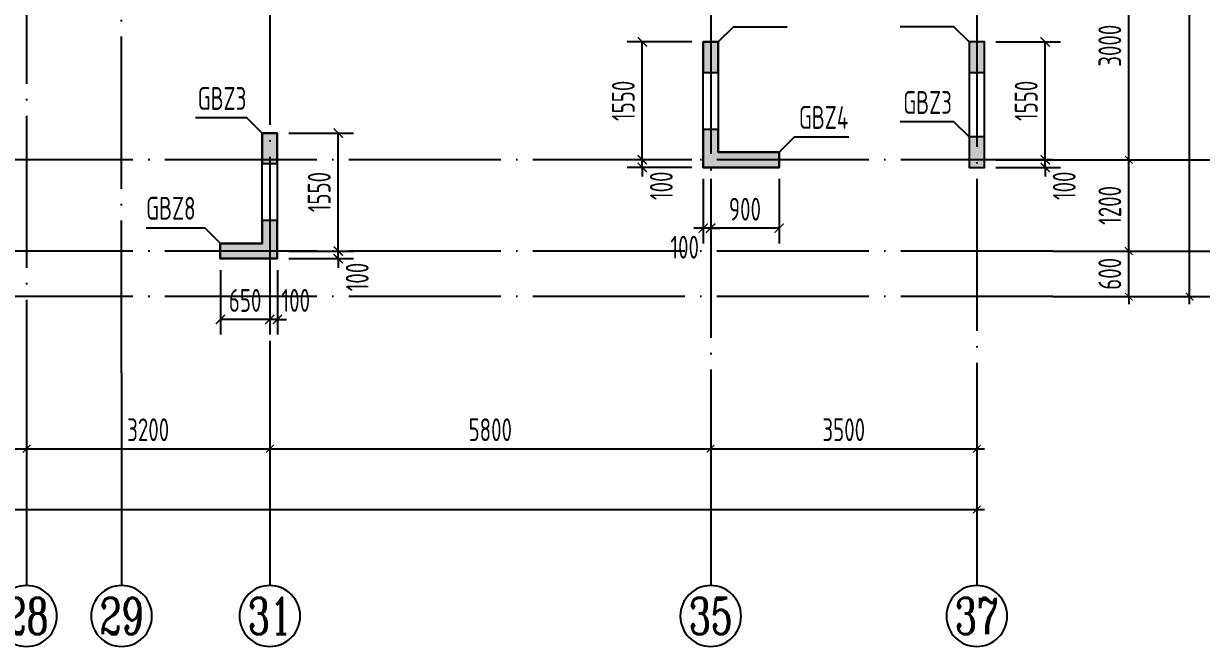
# Model space of a CAD drawing. Extents: x -668857 to 143095, y -247466 to 228182.
# Drawn here: x -290182 to -274688, y -11719 to -3528 of the extents above; entities that cross this region are included whole.
import ezdxf
from ezdxf.enums import TextEntityAlignment as Align

# ---------------------------------------------------------------- set-up
doc = ezdxf.new("R2010")
doc.units = 0
doc.header["$LTSCALE"] = 1000
doc.linetypes.add('DOTE', pattern=[2.42, 2, -0.2, 0.02, -0.2])
doc.layers.get('0').update_dxf_attribs({"linetype": 'CONTINUOUS'})
doc.layers.get('DEFPOINTS').update_dxf_attribs({"linetype": 'CONTINUOUS'})
for name, color, linetype in [('A-AXIS', 1, 'CONTINUOUS'), ('A-DOTE', 10, 'DOTE'), ('AXIS_NUM', 7, 'CONTINUOUS'), ('S-Q墙实线', 6, 'CONTINUOUS'), ('S-Q墙标注', 3, 'CONTINUOUS'), ('S-X详图填充', 252, 'CONTINUOUS'), ('S-X详图实线', 4, 'CONTINUOUS'), ('S-Y一般标注', 3, 'CONTINUOUS'), ('S-Z柱编号', 6, 'CONTINUOUS')]:
    doc.layers.add(name, color=color, linetype=linetype)
doc.styles.add('TSSD_Axis', font='complex.shx', dxfattribs={"width": 0.7, "bigfont": 'hztxt.shx'})
doc.styles.add('TSSD_DIMENSION', font='Tssdeng.shx', dxfattribs={"width": 0.7, "bigfont": 'tssdchn.shx'})
doc.styles.add('TSSD_REIN', font='tssdeng.shx', dxfattribs={"width": 0.7, "height": 300, "bigfont": 'tssdchn.shx'})
doc.styles.add('结构文字', font='zstxt.shx', dxfattribs={"width": 0.7, "bigfont": 'zshz.shx'})
doc.dimstyles.new('STRUCK', dxfattribs={"dimtxt": 400, "dimasz": 121, "dimexe": 200, "dimexo": 150, "dimgap": 115, "dimtad": 1, "dimdec": 0, "dimdsep": 46, "dimtxsty": '结构文字', "dimblk": 'ARCHTICK', "dimcen": 400, "dimclrd": 3, "dimclre": 3, "dimclrt": 7, "dimadec": 0, "dimazin": 0, "dimtfac": 1, "dimtdec": 0, "dimtix": 1, "dimtmove": 2, "dimatfit": 3, "dimldrblk": '_DIMX', "dimfxl": 0, "dimtolj": 1, "dimtzin": 0, "dimarcsym": 0})
doc.dimstyles.new('TSSD_100_100', dxfattribs={"dimtxt": 300, "dimasz": 100, "dimexe": 100, "dimexo": 250, "dimgap": 100, "dimtad": 1, "dimdec": 0, "dimzin": 0, "dimdsep": 46, "dimtxsty": 'TSSD_DIMENSION', "dimblk": 'ARCHTICK', "dimcen": 0, "dimdle": 100, "dimclrt": 7, "dimadec": 0, "dimazin": 0, "dimtfac": 1, "dimtdec": 0, "dimtix": 1, "dimtmove": 2, "dimatfit": 3, "dimldrblk": 'ARCHTICK', "dimfxl": 0, "dimtolj": 1, "dimtzin": 0, "dimarcsym": 0})

# ---------------------------------------------------------------- blocks, each defined once
blk = doc.blocks.new('_ArchTick')
at = {"color": 0, "linetype": 'ByBlock', "const_width": 0.15}
blk.add_lwpolyline([(-0.5, -0.5), (0.5, 0.5)], dxfattribs=at)
blk = doc.blocks.new('*D139')
at = {"layer": 'DEFPOINTS', "color": 0}
for p in [(42100, 3600), (45300, 3600), (45300, 2600)]:
    blk.add_point(p, dxfattribs=at)
at = {"layer": 'S-Y一般标注', "color": 0, "lineweight": -2}
for p, q in [((42100, 3350), (42100, 2500)), ((45300, 3350), (45300, 2500)), ((42000, 2600), (45400, 2600))]:
    blk.add_line(p, q, dxfattribs=at)
at = {"layer": 'S-Y一般标注', "color": 0, "lineweight": -2, "xscale": 100, "yscale": 100, "zscale": 100, "rotation": 180}
blk.add_blockref('_ArchTick', (42100, 2600), dxfattribs=at)
at = {"layer": 'S-Y一般标注', "color": 0, "lineweight": -2, "xscale": 100, "yscale": 100, "zscale": 100}
blk.add_blockref('_ArchTick', (45300, 2600), dxfattribs=at)
at = {"layer": 'S-Y一般标注', "color": 7, "insert": (43700, 2850), "char_height": 300, "attachment_point": 5, "style": 'TSSD_DIMENSION'}
blk.add_mtext('\\A1;3200', dxfattribs=at)
blk = doc.blocks.new('ts_axno')
at = {"color": 0, "linetype": 'ByBlock', "lineweight": -2}
blk.add_circle((0, 0), 0.5, dxfattribs=at)
at = {"color": 0, "linetype": 'ByBlock', "lineweight": -2, "style": 'TSSD_Axis', "width": 0.7}
blk.add_attdef('A', text='', height=0.6, dxfattribs=at).set_placement((0, 0), align=Align.MIDDLE_CENTER)
blk = doc.blocks.new('*D140')
at = {"layer": 'DEFPOINTS', "color": 0}
for p in [(45300, 3600), (51100, 3600), (51100, 2600)]:
    blk.add_point(p, dxfattribs=at)
at = {"layer": 'S-Y一般标注', "color": 0, "lineweight": -2}
for p, q in [((45300, 3350), (45300, 2500)), ((51100, 3350), (51100, 2500)), ((45200, 2600), (51200, 2600))]:
    blk.add_line(p, q, dxfattribs=at)
at = {"layer": 'S-Y一般标注', "color": 0, "lineweight": -2, "xscale": 100, "yscale": 100, "zscale": 100, "rotation": 180}
blk.add_blockref('_ArchTick', (45300, 2600), dxfattribs=at)
at = {"layer": 'S-Y一般标注', "color": 0, "lineweight": -2, "xscale": 100, "yscale": 100, "zscale": 100}
blk.add_blockref('_ArchTick', (51100, 2600), dxfattribs=at)
at = {"layer": 'S-Y一般标注', "color": 7, "insert": (48200, 2850), "char_height": 300, "attachment_point": 5, "style": 'TSSD_DIMENSION'}
blk.add_mtext('\\A1;5800', dxfattribs=at)
blk = doc.blocks.new('*D141')
at = {"layer": 'DEFPOINTS', "color": 0}
for p in [(51100, 3600), (54600, 3600), (54600, 2600)]:
    blk.add_point(p, dxfattribs=at)
at = {"layer": 'S-Y一般标注', "color": 0, "lineweight": -2}
for p, q in [((51100, 3350), (51100, 2500)), ((54600, 3350), (54600, 2500)), ((51000, 2600), (54700, 2600))]:
    blk.add_line(p, q, dxfattribs=at)
at = {"layer": 'S-Y一般标注', "color": 0, "lineweight": -2, "xscale": 100, "yscale": 100, "zscale": 100, "rotation": 180}
blk.add_blockref('_ArchTick', (51100, 2600), dxfattribs=at)
at = {"layer": 'S-Y一般标注', "color": 0, "lineweight": -2, "xscale": 100, "yscale": 100, "zscale": 100}
blk.add_blockref('_ArchTick', (54600, 2600), dxfattribs=at)
at = {"layer": 'S-Y一般标注', "color": 7, "insert": (52850, 2850), "char_height": 300, "attachment_point": 5, "style": 'TSSD_DIMENSION'}
blk.add_mtext('\\A1;3500', dxfattribs=at)
blk = doc.blocks.new('*D142')
at = {"layer": 'DEFPOINTS', "color": 0}
for p in [(4600, 3600), (54600, 3600), (54600, 1800)]:
    blk.add_point(p, dxfattribs=at)
at = {"layer": 'S-Y一般标注', "color": 0, "lineweight": -2}
for p, q in [((4600, 3350), (4600, 1700)), ((54600, 3350), (54600, 1700)), ((4500, 1800), (54700, 1800))]:
    blk.add_line(p, q, dxfattribs=at)
at = {"layer": 'S-Y一般标注', "color": 0, "lineweight": -2, "xscale": 100, "yscale": 100, "zscale": 100, "rotation": 180}
blk.add_blockref('_ArchTick', (4600, 1800), dxfattribs=at)
at = {"layer": 'S-Y一般标注', "color": 0, "lineweight": -2, "xscale": 100, "yscale": 100, "zscale": 100}
blk.add_blockref('_ArchTick', (54600, 1800), dxfattribs=at)
at = {"layer": 'S-Y一般标注', "color": 7, "insert": (29600, 2050), "char_height": 300, "attachment_point": 5, "style": 'TSSD_DIMENSION'}
blk.add_mtext('\\A1;50000', dxfattribs=at)
blk = doc.blocks.new('*D146')
at = {"layer": 'DEFPOINTS', "color": 0}
for p in [(38900, 3600), (42100, 3600), (42100, 2600)]:
    blk.add_point(p, dxfattribs=at)
at = {"layer": 'S-Y一般标注', "color": 0, "lineweight": -2}
for p, q in [((38900, 3350), (38900, 2500)), ((42100, 3350), (42100, 2500)), ((38800, 2600), (42200, 2600))]:
    blk.add_line(p, q, dxfattribs=at)
at = {"layer": 'S-Y一般标注', "color": 0, "lineweight": -2, "xscale": 100, "yscale": 100, "zscale": 100, "rotation": 180}
blk.add_blockref('_ArchTick', (38900, 2600), dxfattribs=at)
at = {"layer": 'S-Y一般标注', "color": 0, "lineweight": -2, "xscale": 100, "yscale": 100, "zscale": 100}
blk.add_blockref('_ArchTick', (42100, 2600), dxfattribs=at)
at = {"layer": 'S-Y一般标注', "color": 7, "insert": (40500, 2850), "char_height": 300, "attachment_point": 5, "style": 'TSSD_DIMENSION'}
blk.add_mtext('\\A1;3200', dxfattribs=at)
blk = doc.blocks.new('*D147')
at = {"layer": 'DEFPOINTS', "color": 0}
for p in [(55600, 5200), (56600, 5200), (55600, 4600)]:
    blk.add_point(p, dxfattribs=at)
at = {"layer": 'S-Y一般标注', "color": 0, "lineweight": -2}
for p, q in [((56600, 5200), (56600, 5300)), ((55850, 5200), (56700, 5200)), ((56600, 4600), (56600, 5200)), ((55850, 4600), (56700, 4600)), ((56600, 4600), (56600, 4500))]:
    blk.add_line(p, q, dxfattribs=at)
at = {"layer": 'S-Y一般标注', "color": 0, "lineweight": -2, "xscale": 100, "yscale": 100, "zscale": 100}
for p, rotation in [((56600, 5200), 270), ((56600, 4600), 90)]:
    blk.add_blockref('_ArchTick', p, dxfattribs=dict(at, rotation=rotation))
at = {"layer": 'S-Y一般标注', "color": 7, "insert": (56350, 4900), "char_height": 300, "attachment_point": 5, "rotation": 90, "style": 'TSSD_DIMENSION'}
blk.add_mtext('\\A1;600', dxfattribs=at)
blk = doc.blocks.new('*D153')
at = {"layer": 'DEFPOINTS', "color": 0}
for p in [(55600, 17150), (57400, 17150), (55600, 4600)]:
    blk.add_point(p, dxfattribs=at)
at = {"layer": 'S-Y一般标注', "color": 0, "lineweight": -2}
for p, q in [((57400, 4500), (57400, 17250)), ((55850, 17150), (57500, 17150)), ((55850, 4600), (57500, 4600))]:
    blk.add_line(p, q, dxfattribs=at)
at = {"layer": 'S-Y一般标注', "color": 0, "lineweight": -2, "xscale": 100, "yscale": 100, "zscale": 100}
for p, rotation in [((57400, 17150), 90), ((57400, 4600), 270)]:
    blk.add_blockref('_ArchTick', p, dxfattribs=dict(at, rotation=rotation))
at = {"layer": 'S-Y一般标注', "color": 7, "insert": (57150, 10875), "char_height": 300, "attachment_point": 5, "rotation": 90, "style": 'TSSD_DIMENSION'}
blk.add_mtext('\\A1;12550', dxfattribs=at)
blk = doc.blocks.new('*D155')
at = {"layer": 'DEFPOINTS', "color": 0}
for p in [(55600, 6400), (56600, 6400), (55600, 5200)]:
    blk.add_point(p, dxfattribs=at)
at = {"layer": 'S-Y一般标注', "color": 0, "lineweight": -2}
for p, q in [((55850, 6400), (56700, 6400)), ((56600, 5100), (56600, 6500)), ((55850, 5200), (56700, 5200))]:
    blk.add_line(p, q, dxfattribs=at)
at = {"layer": 'S-Y一般标注', "color": 0, "lineweight": -2, "xscale": 100, "yscale": 100, "zscale": 100}
for p, rotation in [((56600, 6400), 90), ((56600, 5200), 270)]:
    blk.add_blockref('_ArchTick', p, dxfattribs=dict(at, rotation=rotation))
at = {"layer": 'S-Y一般标注', "color": 7, "insert": (56350, 5800), "char_height": 300, "attachment_point": 5, "rotation": 90, "style": 'TSSD_DIMENSION'}
blk.add_mtext('\\A1;1200', dxfattribs=at)
blk = doc.blocks.new('*D156')
at = {"layer": 'DEFPOINTS', "color": 0}
for p in [(55600, 9400), (56600, 9400), (55600, 6400)]:
    blk.add_point(p, dxfattribs=at)
at = {"layer": 'S-Y一般标注', "color": 0, "lineweight": -2}
for p, q in [((56600, 6300), (56600, 9500)), ((55850, 9400), (56700, 9400)), ((55850, 6400), (56700, 6400))]:
    blk.add_line(p, q, dxfattribs=at)
at = {"layer": 'S-Y一般标注', "color": 0, "lineweight": -2, "xscale": 100, "yscale": 100, "zscale": 100}
for p, rotation in [((56600, 9400), 90), ((56600, 6400), 270)]:
    blk.add_blockref('_ArchTick', p, dxfattribs=dict(at, rotation=rotation))
at = {"layer": 'S-Y一般标注', "color": 7, "insert": (56350, 7900), "char_height": 300, "attachment_point": 5, "rotation": 90, "style": 'TSSD_DIMENSION'}
blk.add_mtext('\\A1;3000', dxfattribs=at)
blk = doc.blocks.new('*D1469')
at = {"layer": 'DEFPOINTS', "color": 0}
for p in [(-277543, -5319), (-277543, -5419), (-276743, -5319)]:
    blk.add_point(p, dxfattribs=at)
at = {"layer": 'S-Q墙标注', "color": 3, "lineweight": -2}
for p, q in [((-276743, -5319), (-276743, -5198)), ((-277393, -5319), (-276543, -5319)), ((-277393, -5419), (-276543, -5419)), ((-276743, -5419), (-276743, -5319)), ((-276743, -5419), (-276743, -5540))]:
    blk.add_line(p, q, dxfattribs=at)
at = {"layer": 'S-Q墙标注', "color": 3, "lineweight": -2, "xscale": 121, "yscale": 121, "zscale": 121}
for p, rotation in [((-276743, -5319), 270), ((-276743, -5419), 90)]:
    blk.add_blockref('_ArchTick', p, dxfattribs=dict(at, rotation=rotation))
at = {"layer": 'S-Q墙标注', "color": 7, "insert": (-276493, -5661), "char_height": 300, "attachment_point": 5, "rotation": 90, "style": 'TSSD_REIN'}
blk.add_mtext('\\A1;100', dxfattribs=at)
blk = doc.blocks.new('_DIMX')
blk.add_line((-150, 0), (150, 0))
at = {"const_width": 50}
blk.add_lwpolyline([(-70, -70), (70, 70)], dxfattribs=at)
blk = doc.blocks.new('*D1470')
at = {"layer": 'DEFPOINTS', "color": 0}
for p in [(-277543, -3769), (-276743, -3769), (-277543, -5319)]:
    blk.add_point(p, dxfattribs=at)
at = {"layer": 'S-Q墙标注', "color": 3, "lineweight": -2}
for p, q in [((-277393, -3769), (-276543, -3769)), ((-276743, -5319), (-276743, -3769)), ((-277393, -5319), (-276543, -5319))]:
    blk.add_line(p, q, dxfattribs=at)
at = {"layer": 'S-Q墙标注', "color": 3, "lineweight": -2, "xscale": 121, "yscale": 121, "zscale": 121}
for p, rotation in [((-276743, -3769), 90), ((-276743, -5319), 270)]:
    blk.add_blockref('_ArchTick', p, dxfattribs=dict(at, rotation=rotation))
at = {"layer": 'S-Q墙标注', "color": 7, "insert": (-276993, -4544), "char_height": 300, "attachment_point": 5, "rotation": 90, "style": 'TSSD_REIN'}
blk.add_mtext('\\A1;1550', dxfattribs=at)
blk = doc.blocks.new('*D1473')
at = {"layer": 'DEFPOINTS', "color": 0}
for p in [(-282043, -5319), (-281243, -5319), (-281243, -5419)]:
    blk.add_point(p, dxfattribs=at)
at = {"layer": 'S-Q墙标注', "color": 3, "lineweight": -2}
for p, q in [((-282043, -5319), (-282043, -5198)), ((-281393, -5319), (-282243, -5319)), ((-281393, -5419), (-282243, -5419)), ((-282043, -5419), (-282043, -5319)), ((-282043, -5419), (-282043, -5540))]:
    blk.add_line(p, q, dxfattribs=at)
at = {"layer": 'S-Q墙标注', "color": 3, "lineweight": -2, "xscale": 121, "yscale": 121, "zscale": 121}
for p, rotation in [((-282043, -5319), 270), ((-282043, -5419), 90)]:
    blk.add_blockref('_ArchTick', p, dxfattribs=dict(at, rotation=rotation))
at = {"layer": 'S-Q墙标注', "color": 7, "insert": (-281793, -5661), "char_height": 300, "attachment_point": 5, "rotation": 90, "style": 'TSSD_REIN'}
blk.add_mtext('\\A1;100', dxfattribs=at)
blk = doc.blocks.new('*D1474')
at = {"layer": 'DEFPOINTS', "color": 0}
for p in [(-282043, -3769), (-281243, -3769), (-281243, -5319)]:
    blk.add_point(p, dxfattribs=at)
at = {"layer": 'S-Q墙标注', "color": 3, "lineweight": -2}
for p, q in [((-281393, -3769), (-282243, -3769)), ((-282043, -5319), (-282043, -3769)), ((-281393, -5319), (-282243, -5319))]:
    blk.add_line(p, q, dxfattribs=at)
at = {"layer": 'S-Q墙标注', "color": 3, "lineweight": -2, "xscale": 121, "yscale": 121, "zscale": 121}
for p, rotation in [((-282043, -3769), 90), ((-282043, -5319), 270)]:
    blk.add_blockref('_ArchTick', p, dxfattribs=dict(at, rotation=rotation))
at = {"layer": 'S-Q墙标注', "color": 7, "insert": (-282293, -4544), "char_height": 300, "attachment_point": 5, "rotation": 90, "style": 'TSSD_REIN'}
blk.add_mtext('\\A1;1550', dxfattribs=at)
blk = doc.blocks.new('*D1475')
at = {"layer": 'DEFPOINTS', "color": 0}
for p in [(-281143, -5419), (-280243, -5419), (-281143, -6219)]:
    blk.add_point(p, dxfattribs=at)
at = {"layer": 'S-Q墙标注', "color": 3, "lineweight": -2}
for p, q in [((-281143, -5569), (-281143, -6419)), ((-280243, -5569), (-280243, -6419)), ((-280243, -6219), (-281143, -6219))]:
    blk.add_line(p, q, dxfattribs=at)
at = {"layer": 'S-Q墙标注', "color": 3, "lineweight": -2, "xscale": 121, "yscale": 121, "zscale": 121, "rotation": 180}
blk.add_blockref('_ArchTick', (-281143, -6219), dxfattribs=at)
at = {"layer": 'S-Q墙标注', "color": 3, "lineweight": -2, "xscale": 121, "yscale": 121, "zscale": 121}
blk.add_blockref('_ArchTick', (-280243, -6219), dxfattribs=at)
at = {"layer": 'S-Q墙标注', "color": 7, "insert": (-280693, -5969), "char_height": 300, "attachment_point": 5, "style": 'TSSD_REIN'}
blk.add_mtext('\\A1;900', dxfattribs=at)
blk = doc.blocks.new('*D1476')
at = {"layer": 'DEFPOINTS', "color": 0}
for p in [(-281243, -5419), (-281143, -5419), (-281243, -6219)]:
    blk.add_point(p, dxfattribs=at)
at = {"layer": 'S-Q墙标注', "color": 3, "lineweight": -2}
for p, q in [((-281243, -5569), (-281243, -6419)), ((-281143, -5569), (-281143, -6419)), ((-281243, -6219), (-281364, -6219)), ((-281143, -6219), (-281243, -6219)), ((-281143, -6219), (-281022, -6219))]:
    blk.add_line(p, q, dxfattribs=at)
at = {"layer": 'S-Q墙标注', "color": 3, "lineweight": -2, "xscale": 121, "yscale": 121, "zscale": 121}
blk.add_blockref('_ArchTick', (-281243, -6219), dxfattribs=at)
at = {"layer": 'S-Q墙标注', "color": 3, "lineweight": -2, "xscale": 121, "yscale": 121, "zscale": 121, "rotation": 180}
blk.add_blockref('_ArchTick', (-281143, -6219), dxfattribs=at)
at = {"layer": 'S-Q墙标注', "color": 7, "insert": (-281485, -6469), "char_height": 300, "attachment_point": 5, "style": 'TSSD_REIN'}
blk.add_mtext('\\A1;100', dxfattribs=at)
blk = doc.blocks.new('*D1477')
at = {"layer": 'DEFPOINTS', "color": 0}
for p in [(-286843, -6519), (-286843, -6619), (-286043, -6519)]:
    blk.add_point(p, dxfattribs=at)
at = {"layer": 'S-Q墙标注', "color": 3, "lineweight": -2}
for p, q in [((-286043, -6519), (-286043, -6398)), ((-286693, -6519), (-285843, -6519)), ((-286693, -6619), (-285843, -6619)), ((-286043, -6619), (-286043, -6519)), ((-286043, -6619), (-286043, -6740))]:
    blk.add_line(p, q, dxfattribs=at)
at = {"layer": 'S-Q墙标注', "color": 3, "lineweight": -2, "xscale": 121, "yscale": 121, "zscale": 121}
for p, rotation in [((-286043, -6519), 270), ((-286043, -6619), 90)]:
    blk.add_blockref('_ArchTick', p, dxfattribs=dict(at, rotation=rotation))
at = {"layer": 'S-Q墙标注', "color": 7, "insert": (-285793, -6861), "char_height": 300, "attachment_point": 5, "rotation": 90, "style": 'TSSD_REIN'}
blk.add_mtext('\\A1;100', dxfattribs=at)
blk = doc.blocks.new('*D1478')
at = {"layer": 'DEFPOINTS', "color": 0}
for p in [(-286843, -4969), (-286043, -4969), (-286843, -6519)]:
    blk.add_point(p, dxfattribs=at)
at = {"layer": 'S-Q墙标注', "color": 3, "lineweight": -2}
for p, q in [((-286693, -4969), (-285843, -4969)), ((-286043, -6519), (-286043, -4969)), ((-286693, -6519), (-285843, -6519))]:
    blk.add_line(p, q, dxfattribs=at)
at = {"layer": 'S-Q墙标注', "color": 3, "lineweight": -2, "xscale": 121, "yscale": 121, "zscale": 121}
for p, rotation in [((-286043, -4969), 90), ((-286043, -6519), 270)]:
    blk.add_blockref('_ArchTick', p, dxfattribs=dict(at, rotation=rotation))
at = {"layer": 'S-Q墙标注', "color": 7, "insert": (-286293, -5744), "char_height": 300, "attachment_point": 5, "rotation": 90, "style": 'TSSD_REIN'}
blk.add_mtext('\\A1;1550', dxfattribs=at)
blk = doc.blocks.new('*D1479')
at = {"layer": 'DEFPOINTS', "color": 0}
for p in [(-286943, -6619), (-286843, -6619), (-286943, -7419)]:
    blk.add_point(p, dxfattribs=at)
at = {"layer": 'S-Q墙标注', "color": 3, "lineweight": -2}
for p, q in [((-286943, -6769), (-286943, -7619)), ((-286843, -6769), (-286843, -7619)), ((-286943, -7419), (-287064, -7419)), ((-286843, -7419), (-286943, -7419)), ((-286843, -7419), (-286722, -7419))]:
    blk.add_line(p, q, dxfattribs=at)
at = {"layer": 'S-Q墙标注', "color": 3, "lineweight": -2, "xscale": 121, "yscale": 121, "zscale": 121}
blk.add_blockref('_ArchTick', (-286943, -7419), dxfattribs=at)
at = {"layer": 'S-Q墙标注', "color": 3, "lineweight": -2, "xscale": 121, "yscale": 121, "zscale": 121, "rotation": 180}
blk.add_blockref('_ArchTick', (-286843, -7419), dxfattribs=at)
at = {"layer": 'S-Q墙标注', "color": 7, "insert": (-286601, -7169), "char_height": 300, "attachment_point": 5, "style": 'TSSD_REIN'}
blk.add_mtext('\\A1;100', dxfattribs=at)
blk = doc.blocks.new('*D1480')
at = {"layer": 'DEFPOINTS', "color": 0}
for p in [(-287593, -6619), (-286943, -6619), (-287593, -7419)]:
    blk.add_point(p, dxfattribs=at)
at = {"layer": 'S-Q墙标注', "color": 3, "lineweight": -2}
for p, q in [((-287593, -6769), (-287593, -7619)), ((-286943, -6769), (-286943, -7619)), ((-286943, -7419), (-287593, -7419))]:
    blk.add_line(p, q, dxfattribs=at)
at = {"layer": 'S-Q墙标注', "color": 3, "lineweight": -2, "xscale": 121, "yscale": 121, "zscale": 121, "rotation": 180}
blk.add_blockref('_ArchTick', (-287593, -7419), dxfattribs=at)
at = {"layer": 'S-Q墙标注', "color": 3, "lineweight": -2, "xscale": 121, "yscale": 121, "zscale": 121}
blk.add_blockref('_ArchTick', (-286943, -7419), dxfattribs=at)
at = {"layer": 'S-Q墙标注', "color": 7, "insert": (-287268, -7169), "char_height": 300, "attachment_point": 5, "style": 'TSSD_REIN'}
blk.add_mtext('\\A1;650', dxfattribs=at)
blk = doc.blocks.new('20210726.16395156')
at = {"layer": 'A-AXIS'}
for p, q in [((55600, 6400), (58400, 6400)), ((55600, 5200), (58400, 5200)), ((55600, 4600), (58400, 4600)), ((42100, 3600), (42100, 800)), ((43350, 3600.3), (43350, 800.3)), ((45300, 3600), (45300, 800)), ((51100, 3600), (51100, 800)), ((54600, 3600), (54600, 800))]:
    blk.add_line(p, q, dxfattribs=at)
at = {"layer": 'A-DOTE'}
for p, q in [((54600, 18249.9), (54600, 3600)), ((45299.8, 13700), (45300, 3600)), ((43350, 3600.2), (43350, 11500)), ((51100, 10900), (51100, 3600)), ((42100, 9400), (42100, 3600)), ((55600, 6400), (3600, 6400)), ((55600, 5200), (3600, 5200)), ((55600, 4600), (3600, 4600))]:
    blk.add_line(p, q, dxfattribs=at)
at = {"layer": 'A-AXIS'}
ref = blk.add_blockref('ts_axno', (42100, 400), dxfattribs=dict(at, xscale=-800, yscale=800, zscale=800, rotation=180))
ref.add_attrib('19', '28', dxfattribs={"layer": 'AXIS_NUM', "height": 480, "style": 'TSSD_Axis', "width": 0.7}).set_placement((42100, 400), align=Align.MIDDLE_CENTER)
ref = blk.add_blockref('ts_axno', (43350, 400.3), dxfattribs=dict(at, xscale=-800, yscale=800, zscale=800, rotation=180))
ref.add_attrib('5', '29', dxfattribs={"layer": 'AXIS_NUM', "height": 480, "style": 'TSSD_Axis', "width": 0.7}).set_placement((43350, 400.3), align=Align.MIDDLE_CENTER)
ref = blk.add_blockref('ts_axno', (45300, 400), dxfattribs=dict(at, xscale=-800, yscale=800, zscale=800, rotation=180))
ref.add_attrib('19', '31', dxfattribs={"layer": 'AXIS_NUM', "height": 480, "style": 'TSSD_Axis', "width": 0.7}).set_placement((45300, 400), align=Align.MIDDLE_CENTER)
ref = blk.add_blockref('ts_axno', (51100, 400), dxfattribs=dict(at, xscale=-800, yscale=800, zscale=800, rotation=180))
ref.add_attrib('22', '35', dxfattribs={"layer": 'AXIS_NUM', "height": 480, "style": 'TSSD_Axis', "width": 0.7}).set_placement((51100, 400), align=Align.MIDDLE_CENTER)
ref = blk.add_blockref('ts_axno', (54600, 400), dxfattribs=dict(at, xscale=-800, yscale=800, zscale=800, rotation=180))
ref.add_attrib('23', '37', dxfattribs={"layer": 'AXIS_NUM', "height": 480, "style": 'TSSD_Axis', "width": 0.7}).set_placement((54600, 400), align=Align.MIDDLE_CENTER)
at = {"layer": 'S-Y一般标注'}
for base, p1, p2, picture, middle in [((57400, 17150), (55600, 4600), (55600, 17150), '*D153', (57150, 10875)), ((56600, 9400), (55600, 6400), (55600, 9400), '*D156', (56350, 7900)), ((56600, 6400), (55600, 5200), (55600, 6400), '*D155', (56350, 5800)), ((56600, 5200), (55600, 4600), (55600, 5200), '*D147', (56350, 4900))]:
    dim = blk.add_linear_dim(base=base, p1=p1, p2=p2, angle=90, dimstyle='TSSD_100_100', dxfattribs=at)
    dim.commit()
    dim.dimension.update_dxf_attribs({"geometry": picture, "text_midpoint": middle})
for base, p1, p2, picture, middle in [((54600, 1800), (4600, 3600), (54600, 3600), '*D142', (29600, 2050)), ((42100, 2600.1), (38900, 3600.1), (42100, 3600.1), '*D146', (40500, 2850.1)), ((45300, 2600.1), (42100, 3600.1), (45300, 3600.1), '*D139', (43700, 2850.1)), ((51100, 2600), (45300, 3600), (51100, 3600), '*D140', (48200, 2850)), ((54600, 2600), (51100, 3600), (54600, 3600), '*D141', (52850, 2850))]:
    dim = blk.add_linear_dim(base=base, p1=p1, p2=p2, dimstyle='TSSD_100_100', dxfattribs=at)
    dim.commit()
    dim.dimension.update_dxf_attribs({"geometry": picture, "text_midpoint": middle})

msp = doc.modelspace()

# ---------------------------------------------------------------- hatches: boundary and pattern name
at = {"layer": 'S-X详图填充'}
h = msp.add_hatch(color=256, dxfattribs=at)
h.dxf.hatch_style = 1
h.paths.add_polyline_path([(-281242.95, -4169.32), (-281042.95, -4169.32), (-281042.95, -3769.32), (-281242.95, -3769.32)])
h = msp.add_hatch(color=256, dxfattribs=at)
h.dxf.hatch_style = 1
h.paths.add_polyline_path([(-277742.92, -4169.32), (-277542.92, -4169.32), (-277542.92, -3769.32), (-277742.92, -3769.32)])
h = msp.add_hatch(color=256, dxfattribs=at)
h.dxf.hatch_style = 1
h.paths.add_polyline_path([(-281042.95, -4919.32), (-281242.95, -4919.32), (-281242.95, -5419.32), (-280242.95, -5419.32), (-280242.95, -5219.32), (-281042.95, -5219.32)])
h = msp.add_hatch(color=256, dxfattribs=at)
h.dxf.hatch_style = 1
h.paths.add_polyline_path([(-287045.44, -5369.33), (-286845.44, -5369.33), (-286845.44, -4969.33), (-287045.44, -4969.33)])
h = msp.add_hatch(color=256, dxfattribs=at)
h.dxf.hatch_style = 1
h.paths.add_polyline_path([(-277542.92, -5019.32), (-277742.92, -5019.32), (-277742.92, -5419.32), (-277542.92, -5419.32)])
h = msp.add_hatch(color=256, dxfattribs=at)
h.dxf.hatch_style = 1
h.paths.add_polyline_path([(-286845.44, -6119.33), (-287045.44, -6119.33), (-287045.44, -6419.33), (-287595.43, -6419.33), (-287595.43, -6619.33), (-286845.44, -6619.33)])

# ---------------------------------------------------------------- linework, layer by layer
at = {"layer": 'S-Q墙实线'}
msp.add_lwpolyline([(-280342.94, -5219.32), (-280242.95, -5219.32), (-280242.95, -5419.32), (-280342.94, -5419.32), (-281242.95, -5419.32), (-281242.95, -3769.32), (-281042.95, -3769.32), (-281042.95, -5219.32), (-280342.94, -5219.32)], dxfattribs=at)
for points in [[(-277542.92, -5419.32), (-277542.92, -3769.32), (-277742.92, -3769.32), (-277742.92, -5419.32)], [(-286845.44, -6619.33), (-287595.43, -6619.33), (-287595.43, -6419.33), (-287045.44, -6419.33), (-287045.44, -5319.32), (-287045.44, -4969.33), (-286845.44, -4969.33), (-286845.44, -5319.32)]]:
    msp.add_lwpolyline(points, close=True, dxfattribs=at)
at = {"layer": 'S-X详图实线'}
for points in [[(-281242.95, -4169.32), (-281042.95, -4169.32), (-281042.95, -3769.32), (-281242.95, -3769.32), (-281242.95, -4169.32)], [(-277742.92, -4169.32), (-277542.92, -4169.32), (-277542.92, -3769.32), (-277742.92, -3769.32), (-277742.92, -4169.32)], [(-281042.95, -4919.32), (-281242.95, -4919.32), (-281242.95, -5419.32), (-280242.95, -5419.32), (-280242.95, -5219.32), (-281042.95, -5219.32), (-281042.95, -4919.32)], [(-287045.44, -5369.33), (-286845.44, -5369.33), (-286845.44, -4969.33), (-287045.44, -4969.33), (-287045.44, -5369.33)], [(-277542.92, -5019.32), (-277742.92, -5019.32), (-277742.92, -5419.32), (-277542.92, -5419.32), (-277542.92, -5019.32)], [(-286845.44, -6119.33), (-287045.44, -6119.33), (-287045.44, -6419.33), (-287595.43, -6419.33), (-287595.43, -6619.33), (-286845.44, -6619.33), (-286845.44, -6119.33)]]:
    msp.add_lwpolyline(points, close=True, dxfattribs=at)
at = {"layer": 'S-Z柱编号', "color": 7}
for points in [[(-281042.92, -3769.32), (-280842.92, -3569.32), (-280139.05, -3569.32)], [(-277742.92, -3769.36), (-277942.92, -3569.36), (-278650.31, -3569.36)], [(-287042.92, -4969.33), (-287242.92, -4769.33), (-287921.53, -4769.33)], [(-277742.92, -5019.32), (-277942.92, -4819.32), (-278650.31, -4819.32)], [(-280242.93, -5219.32), (-280042.93, -5019.32), (-279327.71, -5019.32)], [(-287592.91, -6419.33), (-287792.91, -6219.33), (-288567.18, -6219.33)]]:
    msp.add_lwpolyline(points, dxfattribs=at)

# ---------------------------------------------------------------- block references
at = {"layer": 'A-DOTE'}
msp.add_blockref('20210726.16395156', (-332242.91, -11719.37), dxfattribs=at)

# ---------------------------------------------------------------- texts
at = {"layer": 'S-Z柱编号', "color": 7, "style": 'TSSD_REIN', "width": 0.7}
for s, p in [('GBZ3', (-287891.44, -4752.58)), ('GBZ3', (-278610.13, -4805.58)), ('GBZ4', (-279982.72, -5002.48)), ('GBZ8', (-288569.73, -6196.93))]:
    msp.add_text(s, height=300, dxfattribs=at).set_placement(p, align=Align.BOTTOM_LEFT)

# ---------------------------------------------------------------- dimensions: what is measured, and where the dimension line sits
at = {"layer": 'S-Q墙标注'}
for base, p1, p2, angle, picture, middle in [((-282042.92, -3769.32), (-281242.92, -5319.32), (-281242.92, -3769.32), 90, '*D1474', (-282292.92, -4544.32)), ((-276742.92, -3769.36), (-277542.92, -5319.32), (-277542.92, -3769.36), 90, '*D1470', (-276992.92, -4544.34)), ((-286042.92, -4969.33), (-286842.92, -6519.32), (-286842.92, -4969.33), 90, '*D1478', (-286292.92, -5744.32)), ((-281142.91, -6219.32), (-280242.93, -5419.32), (-281142.91, -5419.32), 180, '*D1475', (-280692.92, -5969.32)), ((-287592.91, -7419.33), (-286942.95, -6619.33), (-287592.91, -6619.33), 180, '*D1480', (-287267.93, -7169.33))]:
    dim = msp.add_linear_dim(base=base, p1=p1, p2=p2, angle=angle, dimstyle='STRUCK', override={"dimtxt": 300, "dimgap": 100, "dimtxsty": 'TSSD_REIN'}, dxfattribs=at)
    dim.commit()
    dim.dimension.update_dxf_attribs({"geometry": picture, "text_midpoint": middle})
for base, p1, p2, angle, picture, middle in [((-282042.92, -5319.32), (-281242.92, -5419.32), (-281242.92, -5319.32), 90, '*D1473', (-281792.92, -5661.24)), ((-276742.92, -5319.32), (-277542.92, -5419.32), (-277542.92, -5319.32), 90, '*D1469', (-276492.92, -5661.24)), ((-281242.92, -6219.32), (-281142.91, -5419.32), (-281242.92, -5419.32), 180, '*D1476', (-281484.85, -6469.32)), ((-286042.92, -6519.32), (-286842.92, -6619.33), (-286842.92, -6519.32), 90, '*D1477', (-285792.92, -6861.25)), ((-286942.95, -7419.33), (-286842.92, -6619.33), (-286942.95, -6619.33), 180, '*D1479', (-286601, -7169.33))]:
    dim = msp.add_linear_dim(base=base, p1=p1, p2=p2, angle=angle, dimstyle='STRUCK', override={"dimtxt": 300, "dimgap": 100, "dimtxsty": 'TSSD_REIN'}, dxfattribs=at)
    dim.commit()
    dim.dimension.update_dxf_attribs({"geometry": picture, "text_midpoint": middle, "dimtype": 160})

doc.saveas('drawing.dxf')
